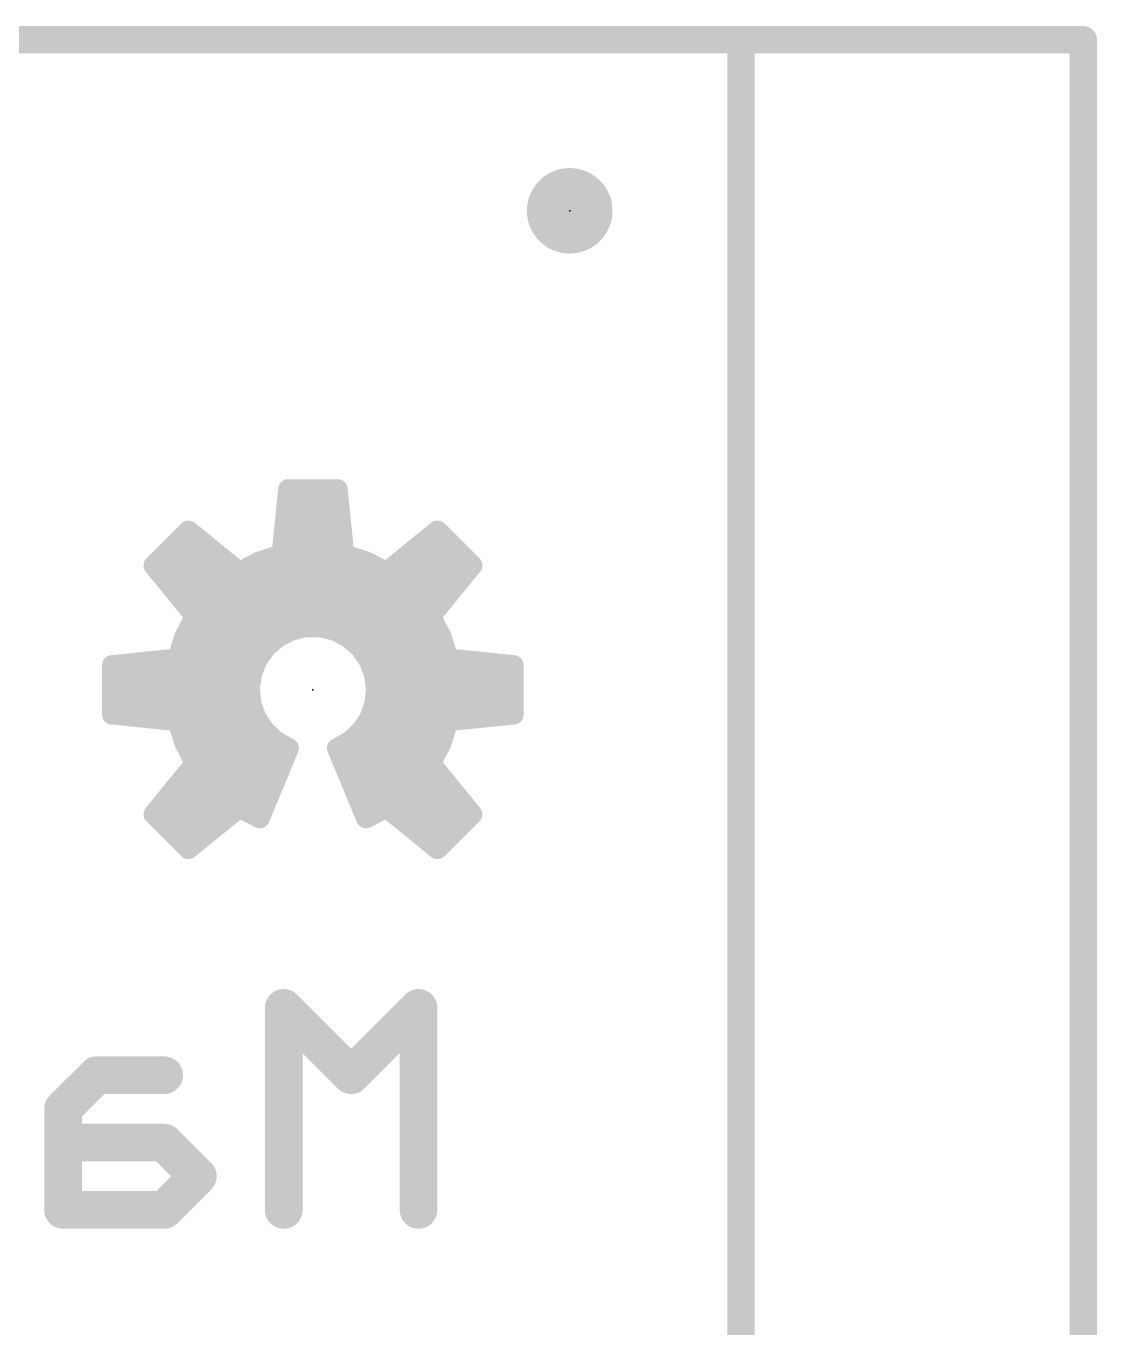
# Model space of a CAD drawing. Extents: x -57.1 to 21.7, y -10.2 to 39.5.
# Drawn here: x 13.75 to 21.69, y 29.81 to 39.47 of the extents above; entities that cross this region are included whole.
import ezdxf

# ---------------------------------------------------------------- set-up
doc = ezdxf.new("R2010")
doc.units = 0
for name, color, linetype in [('1', 12, 'CONTINUOUS'), ('16', 132, 'CONTINUOUS'), ('20', 53, 'CONTINUOUS'), ('22', 53, 'CONTINUOUS'), ('23', 53, 'CONTINUOUS'), ('24', 53, 'CONTINUOUS')]:
    doc.layers.add(name, color=color, linetype=linetype)

# ---------------------------------------------------------------- blocks, each defined once
blk = doc.blocks.new('PIE')
at = {"const_width": 0.5}
blk.add_lwpolyline([(0, -0.25, 1), (0, 0.25, 1), (0, -0.25)], format="xyb", dxfattribs=at)

msp = doc.modelspace()

# ---------------------------------------------------------------- linework, layer by layer
at = {"layer": '1', "const_width": 0.2032}
for points in [[(0, 39.37), (21.59, 39.37)], [(21.59, 39.37), (21.59, 0)]]:
    msp.add_lwpolyline(points, dxfattribs=at)
at = {"layer": '1', "const_width": 0.1016}
for points in [[(21.6408, 39.37, 1), (21.5392, 39.37)], [(21.59, 39.3192, 1), (21.59, 39.4208)]]:
    msp.add_lwpolyline(points, format="xyb", dxfattribs=at)
at = {"layer": '16', "const_width": 0.2032}
for points in [[(0, 39.37), (21.59, 39.37)], [(21.59, 39.37), (21.59, 0)]]:
    msp.add_lwpolyline(points, dxfattribs=at)
at = {"layer": '16', "const_width": 0.1016}
for points in [[(21.6408, 39.37, 1), (21.5392, 39.37)], [(21.59, 39.3192, 1), (21.59, 39.4208)]]:
    msp.add_lwpolyline(points, format="xyb", dxfattribs=at)
at = {"layer": '20', "const_width": 0.2032}
for points in [[(2.54, 39.37), (19.05, 39.37)], [(19.05, 39.37), (19.05, 26.67)]]:
    msp.add_lwpolyline(points, dxfattribs=at)
at = {"layer": '20', "const_width": 0.1016}
for points in [[(19.1008, 39.37, 1), (18.9992, 39.37)], [(19.05, 39.3192, 1), (19.05, 39.4208)]]:
    msp.add_lwpolyline(points, format="xyb", dxfattribs=at)
at = {"layer": '22'}
for points, const_width in [([(15.643, 35.5489), (15.6922, 36.0328)], 0.15), ([(15.6889, 36), (16.0611, 36)], 0.15), ([(15.6922, 36.0328), (16.0578, 36.0328)], 0.15), ([(16.0578, 36.0328), (16.107, 35.5489)], 0.15), ([(15.6736, 35.85), (16.0764, 35.85)], 0.15), ([(14.693, 35.4675), (14.9515, 35.726)], 0.15), ([(14.9255, 35.7), (14.9834, 35.7)], 0.15), ([(14.9515, 35.726), (15.3285, 35.4186)], 0.15), ([(15.6584, 35.7), (16.0916, 35.7)], 0.15), ([(16.4215, 35.4186), (16.7985, 35.726)], 0.15), ([(16.7666, 35.7), (16.8245, 35.7)], 0.15), ([(16.7985, 35.726), (17.057, 35.4675)], 0.15), ([(14.7755, 35.55), (15.1673, 35.55)], 0.15), ([(15.3285, 35.4186), (15.4803, 35.4968)], 0.15), ([(15.4803, 35.4968), (15.643, 35.5489)], 0.15), ([(15.6431, 35.55), (16.1069, 35.55)], 0.15), ([(16.107, 35.5489), (16.2697, 35.4968)], 0.15), ([(16.2697, 35.4968), (16.4215, 35.4186)], 0.15), ([(16.5827, 35.55), (16.9745, 35.55)], 0.15), ([(15.0004, 35.0905), (14.693, 35.4675)], 0.15), ([(14.748, 35.4), (17.002, 35.4)], 0.15), ([(17.057, 35.4675), (16.7496, 35.0905)], 0.15), ([(14.8703, 35.25), (16.8797, 35.25)], 0.15), ([(14.9222, 34.9387), (15.0004, 35.0905)], 0.15), ([(14.9927, 35.1), (16.7573, 35.1)], 0.15), ([(15.824, 35.0098), (15.7148, 34.9844)], 0.15), ([(15.9362, 35.0086), (15.824, 35.0098)], 0.15), ([(16.0449, 34.9808), (15.9362, 35.0086)], 0.15), ([(16.7496, 35.0905), (16.8278, 34.9387)], 0.15), ([(14.8701, 34.776), (14.9222, 34.9387)], 0.15), ([(14.928, 34.95), (15.647, 34.95)], 0.15), ([(15.6147, 34.9336), (15.5295, 34.8606)], 0.15), ([(15.7148, 34.9844), (15.6147, 34.9336)], 0.15), ([(16.1439, 34.9279), (16.0449, 34.9808)], 0.15), ([(16.1025, 34.95), (16.822, 34.95)], 0.15), ([(16.2274, 34.853), (16.1439, 34.9279)], 0.15), ([(16.8278, 34.9387), (16.8799, 34.776)], 0.15), ([(15.5295, 34.8606), (15.4642, 34.7694)], 0.15), ([(16.2908, 34.7604), (16.2274, 34.853)], 0.15), ([(14.3862, 34.7268), (14.8701, 34.776)], 0.15), ([(14.3862, 34.3612), (14.3862, 34.7268)], 0.15), ([(14.8778, 34.8), (15.4861, 34.8)], 0.15), ([(15.4642, 34.7694), (15.4223, 34.6653)], 0.15), ([(16.2637, 34.8), (16.8722, 34.8)], 0.15), ([(16.3303, 34.6554), (16.2908, 34.7604)], 0.15), ([(16.8799, 34.776), (17.3638, 34.7268)], 0.15), ([(17.3638, 34.7268), (17.3638, 34.3612)], 0.15), ([(14.3862, 34.65), (15.4202, 34.65)], 0.15), ([(15.4223, 34.6653), (15.4065, 34.5542)], 0.15), ([(16.3438, 34.544), (16.3303, 34.6554)], 0.15), ([(16.331, 34.65), (17.3638, 34.65)], 0.15), ([(15.4065, 34.5542), (15.4175, 34.4425)], 0.15), ([(16.3309, 34.4346), (16.3438, 34.544)], 0.15), ([(14.3862, 34.5), (15.4118, 34.5)], 0.15), ([(15.4175, 34.4425), (15.4547, 34.3367)], 0.15), ([(16.2927, 34.3312), (16.3309, 34.4346)], 0.15), ([(16.3386, 34.5), (17.3638, 34.5)], 0.15), ([(14.8701, 34.312), (14.3862, 34.3612)], 0.15), ([(14.4964, 34.35), (15.45, 34.35)], 0.15), ([(15.4547, 34.3367), (15.516, 34.2427)], 0.15), ([(16.2315, 34.2395), (16.2927, 34.3312)], 0.15), ([(16.2997, 34.35), (17.2536, 34.35)], 0.15), ([(17.3638, 34.3612), (16.8799, 34.312)], 0.15), ([(14.9222, 34.1493), (14.8701, 34.312)], 0.15), ([(15.516, 34.2427), (15.5978, 34.166)], 0.15), ([(16.1506, 34.1647), (16.2315, 34.2395)], 0.15), ([(16.8799, 34.312), (16.8278, 34.1493)], 0.15), ([(14.906, 34.2), (15.5615, 34.2)], 0.15), ([(15.0004, 33.9975), (14.9222, 34.1493)], 0.15), ([(15.5978, 34.166), (15.6956, 34.1109)], 0.15), ([(16.0544, 34.1109), (16.1506, 34.1647)], 0.15), ([(16.1887, 34.2), (16.844, 34.2)], 0.15), ([(16.8278, 34.1493), (16.7496, 33.9975)], 0.15), ([(14.9734, 34.05), (15.6704, 34.05)], 0.15), ([(15.6956, 34.1109), (15.4803, 33.5912)], 0.15), ([(16.2697, 33.5912), (16.0544, 34.1109)], 0.15), ([(16.0796, 34.05), (16.7766, 34.05)], 0.15), ([(14.693, 33.6205), (15.0004, 33.9975)], 0.15), ([(16.7496, 33.9975), (17.057, 33.6205)], 0.15), ([(14.9209, 33.9), (15.6082, 33.9)], 0.15), ([(16.1418, 33.9), (16.8291, 33.9)], 0.15), ([(14.7986, 33.75), (15.5461, 33.75)], 0.15), ([(15.3285, 33.6694), (14.9515, 33.362)], 0.15), ([(15.4803, 33.5912), (15.3285, 33.6694)], 0.15), ([(16.2039, 33.75), (16.9514, 33.75)], 0.15), ([(16.4215, 33.6694), (16.2697, 33.5912)], 0.15), ([(16.7985, 33.362), (16.4215, 33.6694)], 0.15), ([(14.9515, 33.362), (14.693, 33.6205)], 0.15), ([(14.7135, 33.6), (15.2434, 33.6)], 0.15), ([(15.4632, 33.6), (15.4839, 33.6)], 0.15), ([(16.2661, 33.6), (16.2868, 33.6)], 0.15), ([(16.5066, 33.6), (17.0365, 33.6)], 0.15), ([(17.057, 33.6205), (16.7985, 33.362)], 0.15), ([(14.8635, 33.45), (15.0594, 33.45)], 0.15), ([(16.6906, 33.45), (16.8865, 33.45)], 0.15), ([(16.1583, 31.6831), (15.6583, 32.1831)], 0.2794), ([(15.6583, 32.1831), (15.6583, 30.6832)], 0.2794), ([(16.6582, 32.1831), (16.1583, 31.6831)], 0.2794), ([(16.6582, 30.6832), (16.6582, 32.1831)], 0.2794), ([(14.2711, 31.6831), (14.0211, 31.4331)], 0.2794), ([(14.7711, 31.6831), (14.2711, 31.6831)], 0.2794), ([(14.0211, 31.4331), (14.0211, 30.6832)], 0.2794), ([(14.7711, 31.1832), (14.0211, 31.1832)], 0.2794), ([(15.0211, 30.9332), (14.7711, 31.1832)], 0.2794), ([(14.7711, 30.6832), (15.0211, 30.9332)], 0.2794), ([(14.0211, 30.6832), (14.7711, 30.6832)], 0.2794)]:
    msp.add_lwpolyline(points, dxfattribs=dict(at, const_width=const_width))
for points, const_width in [([(15.6889, 36.0375, 1), (15.6889, 35.9625)], 0.075), ([(15.6922, 36.0703, 1), (15.6922, 35.9953)], 0.075), ([(15.7295, 36.029, 1), (15.6549, 36.0366)], 0.075), ([(16.0951, 36.0366, 1), (16.0205, 36.029)], 0.075), ([(16.0578, 35.9953, 1), (16.0578, 36.0703)], 0.075), ([(16.0611, 35.9625, 1), (16.0611, 36.0375)], 0.075), ([(15.6736, 35.8875, 1), (15.6736, 35.8125)], 0.075), ([(16.0764, 35.8125, 1), (16.0764, 35.8875)], 0.075), ([(14.9255, 35.7375, 1), (14.9255, 35.6625)], 0.075), ([(14.9752, 35.7551, 1), (14.9278, 35.6969)], 0.075), ([(14.978, 35.6995, 1), (14.925, 35.7525)], 0.075), ([(14.9834, 35.6625, 1), (14.9834, 35.7375)], 0.075), ([(15.6584, 35.7375, 1), (15.6584, 35.6625)], 0.075), ([(16.0916, 35.6625, 1), (16.0916, 35.7375)], 0.075), ([(16.7666, 35.7375, 1), (16.7666, 35.6625)], 0.075), ([(16.825, 35.7525, 1), (16.772, 35.6995)], 0.075), ([(16.8222, 35.6969, 1), (16.7748, 35.7551)], 0.075), ([(16.8245, 35.6625, 1), (16.8245, 35.7375)], 0.075), ([(14.7755, 35.5875, 1), (14.7755, 35.5125)], 0.075), ([(15.1673, 35.5125, 1), (15.1673, 35.5875)], 0.075), ([(15.4689, 35.5325, 1), (15.4918, 35.4611)], 0.075), ([(15.4975, 35.4635, 1), (15.4632, 35.5302)], 0.075), ([(15.6057, 35.5527, 1), (15.6803, 35.5451)], 0.075), ([(15.6431, 35.5875, 1), (15.6431, 35.5125)], 0.075), ([(15.6544, 35.5132, 1), (15.6316, 35.5846)], 0.075), ([(16.1184, 35.5846, 1), (16.0956, 35.5132)], 0.075), ([(16.0697, 35.5451, 1), (16.1443, 35.5527)], 0.075), ([(16.1069, 35.5125, 1), (16.1069, 35.5875)], 0.075), ([(16.2868, 35.5302, 1), (16.2525, 35.4635)], 0.075), ([(16.2582, 35.4611, 1), (16.2811, 35.5325)], 0.075), ([(16.5827, 35.5875, 1), (16.5827, 35.5125)], 0.075), ([(16.9745, 35.5125, 1), (16.9745, 35.5875)], 0.075), ([(14.7221, 35.4912, 1), (14.6639, 35.4438)], 0.075), ([(14.6665, 35.494, 1), (14.7195, 35.441)], 0.075), ([(14.748, 35.4375, 1), (14.748, 35.3625)], 0.075), ([(15.3113, 35.4519, 1), (15.3457, 35.3853)], 0.075), ([(15.3048, 35.3895, 1), (15.3522, 35.4477)], 0.075), ([(16.3978, 35.4477, 1), (16.4452, 35.3895)], 0.075), ([(16.4043, 35.3853, 1), (16.4387, 35.4519)], 0.075), ([(17.002, 35.3625, 1), (17.002, 35.4375)], 0.075), ([(17.0861, 35.4438, 1), (17.0279, 35.4912)], 0.075), ([(17.0305, 35.441, 1), (17.0835, 35.494)], 0.075), ([(14.8703, 35.2875, 1), (14.8703, 35.2125)], 0.075), ([(16.8797, 35.2125, 1), (16.8797, 35.2875)], 0.075), ([(14.9927, 35.1375, 1), (14.9927, 35.0625)], 0.075), ([(15.0337, 35.0733, 1), (14.9671, 35.1077)], 0.075), ([(14.9713, 35.0668, 1), (15.0295, 35.1142)], 0.075), ([(15.8244, 35.0473, 1), (15.8236, 34.9723)], 0.075), ([(15.8325, 34.9733, 1), (15.8155, 35.0464)], 0.075), ([(15.9455, 35.0449, 1), (15.9269, 34.9723)], 0.075), ([(15.9358, 34.9711, 1), (15.9366, 35.0461)], 0.075), ([(16.7829, 35.1077, 1), (16.7163, 35.0733)], 0.075), ([(16.7205, 35.1142, 1), (16.7787, 35.0668)], 0.075), ([(16.7573, 35.0625, 1), (16.7573, 35.1375)], 0.075), ([(14.8888, 34.9558, 1), (14.9555, 34.9215)], 0.075), ([(14.9579, 34.9272, 1), (14.8865, 34.9501)], 0.075), ([(14.928, 34.9875, 1), (14.928, 34.9125)], 0.075), ([(15.5977, 34.9671, 1), (15.6316, 34.9002)], 0.075), ([(15.6391, 34.9052, 1), (15.5903, 34.9621)], 0.075), ([(15.647, 34.9125, 1), (15.647, 34.9875)], 0.075), ([(15.7062, 35.0209, 1), (15.7233, 34.9478)], 0.075), ([(15.7317, 34.9509, 1), (15.6978, 35.0178)], 0.075), ([(16.0626, 35.0138, 1), (16.0272, 34.9477)], 0.075), ([(16.0356, 34.9444, 1), (16.0542, 35.0171)], 0.075), ([(16.1025, 34.9875, 1), (16.1025, 34.9125)], 0.075), ([(16.1689, 34.9558, 1), (16.1189, 34.9)], 0.075), ([(16.1262, 34.8948, 1), (16.1616, 34.961)], 0.075), ([(16.8635, 34.9501, 1), (16.7921, 34.9272)], 0.075), ([(16.7945, 34.9215, 1), (16.8612, 34.9558)], 0.075), ([(16.822, 34.9125, 1), (16.822, 34.9875)], 0.075), ([(15.5051, 34.889, 1), (15.5539, 34.8321)], 0.075), ([(15.56, 34.8387, 1), (15.499, 34.8824)], 0.075), ([(16.2584, 34.8742, 1), (16.1965, 34.8318)], 0.075), ([(16.2024, 34.8251, 1), (16.2525, 34.8809)], 0.075), ([(14.4237, 34.7268, 1), (14.3487, 34.7268)], 0.075), ([(14.3824, 34.7641, 1), (14.39, 34.6895)], 0.075), ([(14.8344, 34.7874, 1), (14.9058, 34.7646)], 0.075), ([(14.8778, 34.8375, 1), (14.8778, 34.7625)], 0.075), ([(14.8739, 34.7387, 1), (14.8663, 34.8133)], 0.075), ([(15.4337, 34.7912, 1), (15.4946, 34.7475)], 0.075), ([(15.4989, 34.7554, 1), (15.4294, 34.7834)], 0.075), ([(15.4861, 34.7625, 1), (15.4861, 34.8375)], 0.075), ([(16.2637, 34.8375, 1), (16.2637, 34.7625)], 0.075), ([(16.3259, 34.7736, 1), (16.2557, 34.7472)], 0.075), ([(16.2599, 34.7392, 1), (16.3218, 34.7816)], 0.075), ([(16.8837, 34.8133, 1), (16.8761, 34.7387)], 0.075), ([(16.8442, 34.7646, 1), (16.9156, 34.7874)], 0.075), ([(16.8722, 34.7625, 1), (16.8722, 34.8375)], 0.075), ([(17.4013, 34.7268, 1), (17.3263, 34.7268)], 0.075), ([(17.36, 34.6895, 1), (17.3676, 34.7641)], 0.075), ([(14.3862, 34.6875, 1), (14.3862, 34.6125)], 0.075), ([(15.3875, 34.6792, 1), (15.4571, 34.6513)], 0.075), ([(15.4595, 34.66, 1), (15.3852, 34.6706)], 0.075), ([(15.4202, 34.6125, 1), (15.4202, 34.6875)], 0.075), ([(16.3676, 34.6599, 1), (16.2931, 34.6509)], 0.075), ([(16.331, 34.6875, 1), (16.331, 34.6125)], 0.075), ([(16.2953, 34.6422, 1), (16.3654, 34.6686)], 0.075), ([(17.3638, 34.6125, 1), (17.3638, 34.6875)], 0.075), ([(15.4438, 34.5578, 1), (15.3691, 34.5505)], 0.075), ([(16.381, 34.5396, 1), (16.3066, 34.5484)], 0.075), ([(14.3862, 34.5375, 1), (14.3862, 34.4625)], 0.075), ([(15.3693, 34.5595, 1), (15.4436, 34.5489)], 0.075), ([(15.4528, 34.455, 1), (15.3821, 34.4301)], 0.075), ([(15.4118, 34.4625, 1), (15.4118, 34.5375)], 0.075), ([(16.366, 34.4216, 1), (16.2957, 34.4475)], 0.075), ([(16.3386, 34.5375, 1), (16.3386, 34.4625)], 0.075), ([(16.3066, 34.5395, 1), (16.381, 34.5485)], 0.075), ([(17.3638, 34.4625, 1), (17.3638, 34.5375)], 0.075), ([(14.39, 34.3985, 1), (14.3824, 34.3239)], 0.075), ([(14.4964, 34.3875, 1), (14.4964, 34.3125)], 0.075), ([(15.3801, 34.4388, 1), (15.4548, 34.4462)], 0.075), ([(15.4861, 34.3571, 1), (15.4232, 34.3162)], 0.075), ([(15.45, 34.3125, 1), (15.45, 34.3875)], 0.075), ([(16.3239, 34.3103, 1), (16.2615, 34.352)], 0.075), ([(16.2997, 34.3875, 1), (16.2997, 34.3125)], 0.075), ([(16.2936, 34.439, 1), (16.3681, 34.4302)], 0.075), ([(17.2536, 34.3125, 1), (17.2536, 34.3875)], 0.075), ([(17.3676, 34.3239, 1), (17.36, 34.3985)], 0.075), ([(14.3487, 34.3612, 1), (14.4237, 34.3612)], 0.075), ([(14.9058, 34.3234, 1), (14.8344, 34.3006)], 0.075), ([(14.8663, 34.2747, 1), (14.8739, 34.3493)], 0.075), ([(15.4193, 34.3242, 1), (15.49, 34.3491)], 0.075), ([(15.5416, 34.27, 1), (15.4903, 34.2153)], 0.075), ([(16.2569, 34.212, 1), (16.206, 34.2671)], 0.075), ([(16.2575, 34.3441, 1), (16.3279, 34.3182)], 0.075), ([(16.8761, 34.3493, 1), (16.8837, 34.2747)], 0.075), ([(16.9156, 34.3006, 1), (16.8442, 34.3234)], 0.075), ([(17.3263, 34.3612, 1), (17.4013, 34.3612)], 0.075), ([(14.906, 34.2375, 1), (14.906, 34.1625)], 0.075), ([(14.9555, 34.1665, 1), (14.8888, 34.1322)], 0.075), ([(15.4845, 34.2222, 1), (15.5474, 34.2632)], 0.075), ([(15.6162, 34.1986, 1), (15.5794, 34.1333)], 0.075), ([(15.5615, 34.1625, 1), (15.5615, 34.2375)], 0.075), ([(15.5722, 34.1386, 1), (15.6235, 34.1933)], 0.075), ([(16.1251, 34.1923, 1), (16.176, 34.1372)], 0.075), ([(16.1689, 34.132, 1), (16.1322, 34.1975)], 0.075), ([(16.1887, 34.2375, 1), (16.1887, 34.1625)], 0.075), ([(16.2003, 34.2604, 1), (16.2627, 34.2187)], 0.075), ([(16.8612, 34.1322, 1), (16.7945, 34.1665)], 0.075), ([(16.844, 34.1625, 1), (16.844, 34.2375)], 0.075), ([(14.8865, 34.1379, 1), (14.9579, 34.1608)], 0.075), ([(14.9734, 34.0875, 1), (14.9734, 34.0125)], 0.075), ([(15.7302, 34.0965, 1), (15.661, 34.1253)], 0.075), ([(15.6704, 34.0125, 1), (15.6704, 34.0875)], 0.075), ([(15.6772, 34.0782, 1), (15.714, 34.1436)], 0.075), ([(16.089, 34.1253, 1), (16.0198, 34.0965)], 0.075), ([(16.0361, 34.1436, 1), (16.0727, 34.0782)], 0.075), ([(16.0796, 34.0875, 1), (16.0796, 34.0125)], 0.075), ([(16.7766, 34.0125, 1), (16.7766, 34.0875)], 0.075), ([(16.7921, 34.1608, 1), (16.8635, 34.1379)], 0.075), ([(14.9671, 33.9803, 1), (15.0337, 34.0147)], 0.075), ([(15.0295, 33.9738, 1), (14.9713, 34.0212)], 0.075), ([(16.7787, 34.0212, 1), (16.7205, 33.9738)], 0.075), ([(16.7163, 34.0147, 1), (16.7829, 33.9803)], 0.075), ([(14.9209, 33.9375, 1), (14.9209, 33.8625)], 0.075), ([(15.6082, 33.8625, 1), (15.6082, 33.9375)], 0.075), ([(16.1418, 33.9375, 1), (16.1418, 33.8625)], 0.075), ([(16.8291, 33.8625, 1), (16.8291, 33.9375)], 0.075), ([(14.7986, 33.7875, 1), (14.7986, 33.7125)], 0.075), ([(15.3457, 33.7027, 1), (15.3113, 33.6361)], 0.075), ([(15.3522, 33.6403, 1), (15.3048, 33.6985)], 0.075), ([(15.5461, 33.7125, 1), (15.5461, 33.7875)], 0.075), ([(16.2039, 33.7875, 1), (16.2039, 33.7125)], 0.075), ([(16.4452, 33.6985, 1), (16.3978, 33.6403)], 0.075), ([(16.4387, 33.6361, 1), (16.4043, 33.7027)], 0.075), ([(16.9514, 33.7125, 1), (16.9514, 33.7875)], 0.075), ([(14.7195, 33.647, 1), (14.6665, 33.594)], 0.075), ([(14.6639, 33.6442, 1), (14.7221, 33.5968)], 0.075), ([(14.7135, 33.6375, 1), (14.7135, 33.5625)], 0.075), ([(15.2434, 33.5625, 1), (15.2434, 33.6375)], 0.075), ([(15.4632, 33.6375, 1), (15.4632, 33.5625)], 0.075), ([(15.4457, 33.6056, 1), (15.5149, 33.5768)], 0.075), ([(15.4631, 33.5579, 1), (15.4975, 33.6245)], 0.075), ([(15.4839, 33.5625, 1), (15.4839, 33.6375)], 0.075), ([(16.2661, 33.6375, 1), (16.2661, 33.5625)], 0.075), ([(16.2525, 33.6245, 1), (16.2869, 33.5579)], 0.075), ([(16.2351, 33.5768, 1), (16.3043, 33.6056)], 0.075), ([(16.2868, 33.5625, 1), (16.2868, 33.6375)], 0.075), ([(16.5066, 33.6375, 1), (16.5066, 33.5625)], 0.075), ([(17.0279, 33.5968, 1), (17.0861, 33.6442)], 0.075), ([(17.0835, 33.594, 1), (17.0305, 33.647)], 0.075), ([(17.0365, 33.5625, 1), (17.0365, 33.6375)], 0.075), ([(14.8635, 33.4875, 1), (14.8635, 33.4125)], 0.075), ([(15.0594, 33.4125, 1), (15.0594, 33.4875)], 0.075), ([(16.6906, 33.4875, 1), (16.6906, 33.4125)], 0.075), ([(16.8865, 33.4125, 1), (16.8865, 33.4875)], 0.075), ([(14.9278, 33.3911, 1), (14.9752, 33.3329)], 0.075), ([(14.925, 33.3355, 1), (14.978, 33.3885)], 0.075), ([(16.772, 33.3885, 1), (16.825, 33.3355)], 0.075), ([(16.7748, 33.3329, 1), (16.8222, 33.3911)], 0.075), ([(15.7281, 32.1831, 1), (15.5884, 32.1831)], 0.1397), ([(15.7077, 32.2325, 1), (15.6089, 32.1337)], 0.1397), ([(16.7281, 32.1831, 1), (16.5884, 32.1831)], 0.1397), ([(16.7076, 32.1337, 1), (16.6088, 32.2325)], 0.1397), ([(14.2711, 31.753, 1), (14.2711, 31.6133)], 0.1397), ([(14.3205, 31.6337, 1), (14.2217, 31.7325)], 0.1397), ([(14.7711, 31.6133, 1), (14.7711, 31.753)], 0.1397), ([(16.1089, 31.7325, 1), (16.2076, 31.6337)], 0.1397), ([(16.1089, 31.6337, 1), (16.2076, 31.7325)], 0.1397), ([(14.091, 31.4331, 1), (13.9513, 31.4331)], 0.1397), ([(13.9717, 31.4825, 1), (14.0705, 31.3837)], 0.1397), ([(14.0211, 31.253, 1), (14.0211, 31.1133)], 0.1397), ([(14.8205, 31.2326, 1), (14.7217, 31.1338)], 0.1397), ([(14.7711, 31.1133, 1), (14.7711, 31.253)], 0.1397), ([(14.9717, 30.8838, 1), (15.0705, 30.9826)], 0.1397), ([(15.0705, 30.8838, 1), (14.9717, 30.9826)], 0.1397), ([(14.0211, 30.7531, 1), (14.0211, 30.6134)], 0.1397), ([(13.9513, 30.6832, 1), (14.091, 30.6832)], 0.1397), ([(14.7217, 30.7326, 1), (14.8205, 30.6338)], 0.1397), ([(14.7711, 30.6134, 1), (14.7711, 30.7531)], 0.1397), ([(15.5884, 30.6832, 1), (15.7281, 30.6832)], 0.1397), ([(16.5884, 30.6832, 1), (16.7281, 30.6832)], 0.1397)]:
    msp.add_lwpolyline(points, format="xyb", dxfattribs=dict(at, const_width=const_width))
at = {"layer": '23'}
msp.add_point((17.78, 38.1), dxfattribs=at)
at = {"layer": '24'}
msp.add_point((15.875, 34.544), dxfattribs=at)

# ---------------------------------------------------------------- block references
at = {"layer": '1', "xscale": 0.635, "yscale": 0.635}
msp.add_blockref('PIE', (17.78, 38.1), dxfattribs=at)

doc.saveas('drawing.dxf')
